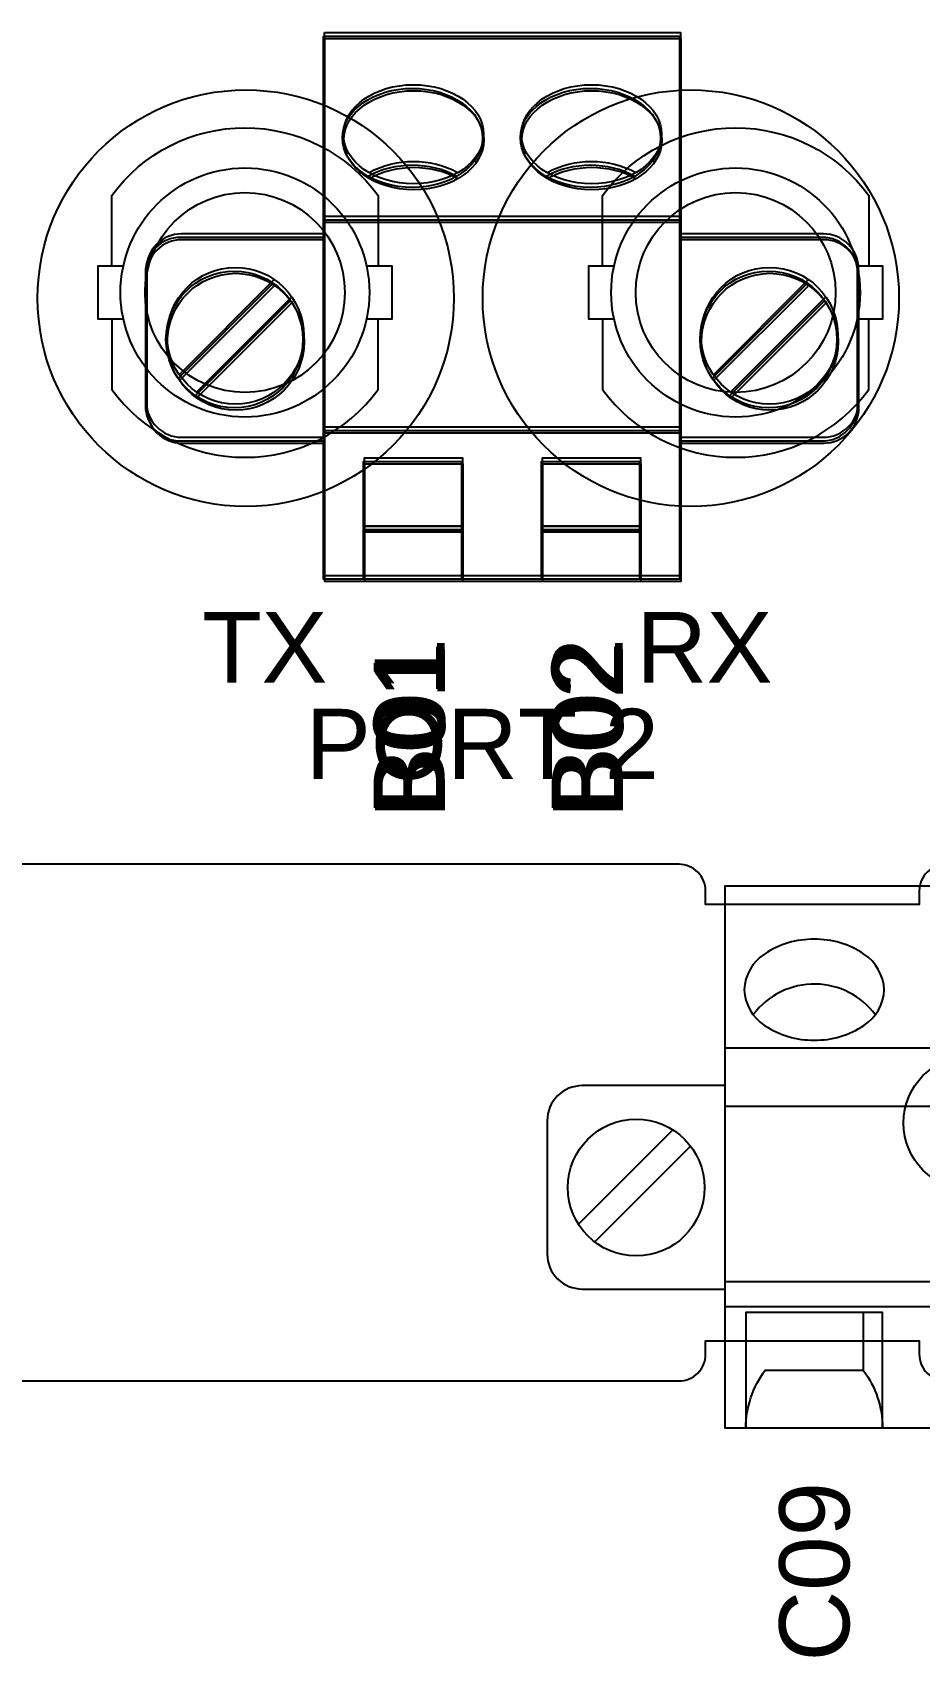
# Model space of a CAD drawing. Extents: x 1 to 47, y 1 to 35.
# Drawn here: x 41.806 to 42.803, y 13.306 to 15.129 of the extents above; entities that cross this region are included whole.
import ezdxf

# ---------------------------------------------------------------- set-up
doc = ezdxf.new("R2010")
doc.units = 0
doc.header["$MEASUREMENT"] = 0
for name, color, linetype in [('3_01__A-__NO_ETH__EIA-232_', 7, 'CONTINUOUS'), ('3_02__B-__NO_ETH__EIA-485_', 7, 'CONTINUOUS'), ('3_03__C-___1__10-100BASE-T', 7, 'CONTINUOUS'), ('3_04__D-___1__10-100BASE-T', 7, 'CONTINUOUS'), ('3_05__E-___1__100BASEFX_MM', 7, 'CONTINUOUS'), ('3_06__F-___2__10-100BASE-T', 7, 'CONTINUOUS'), ('3_07__G-___2__100BASE-FX_M', 7, 'CONTINUOUS'), ('3_08__0-__NO_ETH__EIA-232_', 7, 'CONTINUOUS'), ('3_09__1-__NO_ETH__EIA-485_', 7, 'CONTINUOUS'), ('3_10__2-___1__10-100BASE-T', 7, 'CONTINUOUS'), ('3_11__3-___1__10-100BASE-T', 7, 'CONTINUOUS'), ('3_12__4-___1__100BASEFX_MM', 7, 'CONTINUOUS'), ('3_13__6-___2__10-100BASE-T', 7, 'CONTINUOUS'), ('3_14__8-___2__100BASE-FX_M', 7, 'CONTINUOUS'), ('4_01__0-__EMPTY', 7, 'CONTINUOUS'), ('4_02__A0__SERIAL_COMMUNICA', 7, 'CONTINUOUS'), ('4_03__B-___3__DI___4__DO__', 7, 'CONTINUOUS'), ('4_04__1-___4__DI___4__DO__', 7, 'CONTINUOUS'), ('4_05__C-___4__DI___4__DO__', 7, 'CONTINUOUS'), ('4_06__D-___4__DI___3__DO__', 7, 'CONTINUOUS'), ('4_07__2A___8__FORM_A_DO', 7, 'CONTINUOUS'), ('4_08__2B___8__FORM_B_DO', 7, 'CONTINUOUS'), ('4_09__2C___8__DO__6__FORM_', 7, 'CONTINUOUS'), ('4_10__2D___8__DO__2__FORM_', 7, 'CONTINUOUS'), ('4_11__2G___8__DO__4__FORM_', 7, 'CONTINUOUS'), ('4_12__3-___8__DI', 7, 'CONTINUOUS'), ('4_13__4-___14__DI', 7, 'CONTINUOUS'), ('4_14__5-___8__AI', 7, 'CONTINUOUS'), ('4_15__6-___4__AI____4__AO', 7, 'CONTINUOUS')]:
    doc.layers.add(name, color=color, linetype=linetype)
doc.styles.add('ARIAL', font='arial.ttf')

msp = doc.modelspace()

# ---------------------------------------------------------------- linework, layer by layer
at = {"layer": '3_01__A-__NO_ETH__EIA-232_'}
msp.add_lwpolyline([(42.1344, 15.129), (42.5344, 15.129), (42.5344, 14.5191), (42.1344, 14.5191)], close=True, dxfattribs=at)
for points in [[(42.1344, 14.9228), (42.5344, 14.9228)], [(41.9713, 14.7448), (42.0781, 14.8516)], [(42.5713, 14.7448), (42.6781, 14.8516)], [(42.0976, 14.8321), (41.9907, 14.7253)], [(42.6976, 14.8321), (42.5907, 14.7253)], [(42.1344, 14.6862), (42.5344, 14.6862)], [(42.1793, 14.5191), (42.1793, 14.6515), (42.2895, 14.6515), (42.2895, 14.5191)], [(42.3793, 14.5191), (42.3793, 14.6515), (42.4895, 14.6515), (42.4895, 14.5191)], [(42.1793, 14.5748), (42.2895, 14.5748)], [(42.3793, 14.5748), (42.4895, 14.5748)]]:
    msp.add_lwpolyline(points, dxfattribs=at)
for points in [[(42.1344, 14.9029), (41.9738, 14.9029, 0.414214), (41.9344, 14.8636), (41.9344, 14.714, 0.414214), (41.9738, 14.6746), (42.1344, 14.6746)], [(42.5344, 14.6746), (42.695, 14.6746, 0.414214), (42.7344, 14.714), (42.7344, 14.8636, 0.414214), (42.695, 14.9029), (42.5344, 14.9029)]]:
    msp.add_lwpolyline(points, format="xyb", dxfattribs=at)
for centre in [(42.0344, 14.7885), (42.6344, 14.7885)]:
    msp.add_circle(centre, 0.0768, dxfattribs=at)
for centre in [(42.2344, 15.0147), (42.4344, 15.0147)]:
    msp.add_ellipse(centre, major_axis=(-0.0787, 0), ratio=0.707107, dxfattribs=at)
for centre, start_param, end_param in [((42.2344, 14.9282), 4.030399, 5.394379), ((42.4344, 14.9282), 10.313584, 11.677564)]:
    msp.add_ellipse(centre, major_axis=(-0.0787, 0), ratio=0.707107, start_param=start_param, end_param=end_param, dxfattribs=at)
at = {"layer": '3_02__B-__NO_ETH__EIA-485_'}
msp.add_lwpolyline([(42.1347, 15.1224), (42.5347, 15.1224), (42.5347, 14.5125), (42.1347, 14.5125)], close=True, dxfattribs=at)
for points in [[(42.1347, 14.9162), (42.5347, 14.9162)], [(41.9716, 14.7382), (42.0784, 14.845)], [(42.5716, 14.7382), (42.6784, 14.845)], [(42.0979, 14.8255), (41.9911, 14.7187)], [(42.6979, 14.8255), (42.5911, 14.7187)], [(42.1347, 14.6795), (42.5347, 14.6795)], [(42.1796, 14.5125), (42.1796, 14.6449), (42.2898, 14.6449), (42.2898, 14.5125)], [(42.3796, 14.5125), (42.3796, 14.6449), (42.4898, 14.6449), (42.4898, 14.5125)], [(42.2898, 14.5682), (42.1796, 14.5682)], [(42.1796, 14.5682), (42.2898, 14.5682)], [(42.4898, 14.5682), (42.3796, 14.5682)], [(42.3796, 14.5682), (42.4898, 14.5682)]]:
    msp.add_lwpolyline(points, dxfattribs=at)
for points in [[(42.1347, 14.8963), (41.9741, 14.8963, 0.414214), (41.9347, 14.8569), (41.9347, 14.7073, 0.414214), (41.9741, 14.668), (42.1347, 14.668)], [(42.5347, 14.668), (42.6954, 14.668, 0.414214), (42.7347, 14.7073), (42.7347, 14.8569, 0.414214), (42.6954, 14.8963), (42.5347, 14.8963)]]:
    msp.add_lwpolyline(points, format="xyb", dxfattribs=at)
for centre in [(42.0347, 14.7818), (42.6347, 14.7818)]:
    msp.add_circle(centre, 0.0768, dxfattribs=at)
for centre in [(42.2347, 15.008), (42.4347, 15.008)]:
    msp.add_ellipse(centre, major_axis=(-0.0787, 0), ratio=0.707107, dxfattribs=at)
for centre, start_param, end_param in [((42.2347, 14.9216), 4.030399, 5.394379), ((42.4347, 14.9216), 10.313584, 11.677564)]:
    msp.add_ellipse(centre, major_axis=(-0.0787, 0), ratio=0.707107, start_param=start_param, end_param=end_param, dxfattribs=at)
at = {"layer": '3_03__C-___1__10-100BASE-T'}
msp.add_lwpolyline([(42.1344, 15.129), (42.5344, 15.129), (42.5344, 14.5191), (42.1344, 14.5191)], close=True, dxfattribs=at)
for points in [[(42.1344, 14.9228), (42.5344, 14.9228)], [(41.9713, 14.7448), (42.0781, 14.8516)], [(42.5713, 14.7448), (42.6781, 14.8516)], [(42.0976, 14.8321), (41.9907, 14.7253)], [(42.6976, 14.8321), (42.5907, 14.7253)], [(42.1344, 14.6862), (42.5344, 14.6862)], [(42.1793, 14.5191), (42.1793, 14.6515), (42.2895, 14.6515), (42.2895, 14.5191)], [(42.3793, 14.5191), (42.3793, 14.6515), (42.4895, 14.6515), (42.4895, 14.5191)], [(42.2895, 14.5748), (42.1793, 14.5748)], [(42.1793, 14.5748), (42.2895, 14.5748)], [(42.4895, 14.5748), (42.3793, 14.5748)], [(42.3793, 14.5748), (42.4895, 14.5748)]]:
    msp.add_lwpolyline(points, dxfattribs=at)
for points in [[(42.1344, 14.9029), (41.9738, 14.9029, 0.414214), (41.9344, 14.8636), (41.9344, 14.714, 0.414214), (41.9738, 14.6746), (42.1344, 14.6746)], [(42.5344, 14.6746), (42.695, 14.6746, 0.414214), (42.7344, 14.714), (42.7344, 14.8636, 0.414214), (42.695, 14.9029), (42.5344, 14.9029)]]:
    msp.add_lwpolyline(points, format="xyb", dxfattribs=at)
for centre in [(42.0344, 14.7885), (42.6344, 14.7885)]:
    msp.add_circle(centre, 0.0768, dxfattribs=at)
for centre in [(42.2344, 15.0147), (42.4344, 15.0147)]:
    msp.add_ellipse(centre, major_axis=(-0.0787, 0), ratio=0.707107, dxfattribs=at)
for centre, start_param, end_param in [((42.2344, 14.9282), 4.030399, 5.394379), ((42.4344, 14.9282), 10.313584, 11.677564)]:
    msp.add_ellipse(centre, major_axis=(-0.0787, 0), ratio=0.707107, start_param=start_param, end_param=end_param, dxfattribs=at)
at = {"layer": '3_04__D-___1__10-100BASE-T'}
msp.add_lwpolyline([(42.1347, 15.1224), (42.5347, 15.1224), (42.5347, 14.5125), (42.1347, 14.5125)], close=True, dxfattribs=at)
for points in [[(42.1347, 14.9162), (42.5347, 14.9162)], [(41.9716, 14.7382), (42.0784, 14.845)], [(42.5716, 14.7382), (42.6784, 14.845)], [(42.0979, 14.8255), (41.9911, 14.7187)], [(42.6979, 14.8255), (42.5911, 14.7187)], [(42.1347, 14.6795), (42.5347, 14.6795)], [(42.1796, 14.5125), (42.1796, 14.6449), (42.2898, 14.6449), (42.2898, 14.5125)], [(42.3796, 14.5125), (42.3796, 14.6449), (42.4898, 14.6449), (42.4898, 14.5125)], [(42.2898, 14.5682), (42.1796, 14.5682)], [(42.1796, 14.5682), (42.2898, 14.5682)], [(42.4898, 14.5682), (42.3796, 14.5682)], [(42.3796, 14.5682), (42.4898, 14.5682)]]:
    msp.add_lwpolyline(points, dxfattribs=at)
for points in [[(42.1347, 14.8963), (41.9741, 14.8963, 0.414214), (41.9347, 14.8569), (41.9347, 14.7073, 0.414214), (41.9741, 14.668), (42.1347, 14.668)], [(42.5347, 14.668), (42.6954, 14.668, 0.414214), (42.7347, 14.7073), (42.7347, 14.8569, 0.414214), (42.6954, 14.8963), (42.5347, 14.8963)]]:
    msp.add_lwpolyline(points, format="xyb", dxfattribs=at)
for centre in [(42.0347, 14.7818), (42.6347, 14.7818)]:
    msp.add_circle(centre, 0.0768, dxfattribs=at)
for centre in [(42.2347, 15.008), (42.4347, 15.008)]:
    msp.add_ellipse(centre, major_axis=(-0.0787, 0), ratio=0.707107, dxfattribs=at)
for centre, start_param, end_param in [((42.2347, 14.9216), 4.030399, 5.394379), ((42.4347, 14.9216), 10.313584, 11.677564)]:
    msp.add_ellipse(centre, major_axis=(-0.0787, 0), ratio=0.707107, start_param=start_param, end_param=end_param, dxfattribs=at)
at = {"layer": '3_05__E-___1__100BASEFX_MM'}
for points in [[(41.8955, 14.8666), (41.8955, 14.9459, -0.508983), (42.1947, 14.9459), (42.1947, 14.8666)], [(42.4467, 14.8666), (42.4467, 14.9459, -0.508983), (42.7459, 14.9459), (42.7459, 14.8666)], [(41.8955, 14.8075), (41.8955, 14.7282, 0.508983), (42.1947, 14.7282), (42.1947, 14.8075)], [(42.4467, 14.8075), (42.4467, 14.7282, 0.508983), (42.7459, 14.7282), (42.7459, 14.8075)]]:
    msp.add_lwpolyline(points, format="xyb", dxfattribs=at)
for points in [[(41.9085, 14.8666), (41.8798, 14.8666), (41.8798, 14.8075), (41.9084, 14.8075)], [(42.1818, 14.8075), (42.2105, 14.8075), (42.2105, 14.8666), (42.1818, 14.8666)], [(42.4597, 14.8666), (42.4309, 14.8666), (42.4309, 14.8075), (42.4596, 14.8075)], [(42.733, 14.8075), (42.7617, 14.8075), (42.7617, 14.8666), (42.7329, 14.8666)]]:
    msp.add_lwpolyline(points, dxfattribs=at)
for centre, radius in [((42.0451, 14.8371), 0.1398), ((42.5963, 14.8371), 0.1398), ((42.0451, 14.8371), 0.1122), ((42.5963, 14.8371), 0.1122)]:
    msp.add_circle(centre, radius, dxfattribs=at)
at = {"layer": '3_06__F-___2__10-100BASE-T'}
for centre in [(42.046, 14.8307), (42.546, 14.8307)]:
    msp.add_circle(centre, 0.2338, dxfattribs=at)
at = {"layer": '3_07__G-___2__100BASE-FX_M'}
for centre in [(42.046, 14.8307), (42.546, 14.8307)]:
    msp.add_circle(centre, 0.2338, dxfattribs=at)
at = {"layer": '3_08__0-__NO_ETH__EIA-232_'}
msp.add_lwpolyline([(42.1344, 15.129), (42.5344, 15.129), (42.5344, 14.5191), (42.1344, 14.5191)], close=True, dxfattribs=at)
for points in [[(42.1344, 14.9228), (42.5344, 14.9228)], [(41.9713, 14.7448), (42.0781, 14.8516)], [(42.5713, 14.7448), (42.6781, 14.8516)], [(42.0976, 14.8321), (41.9907, 14.7253)], [(42.6976, 14.8321), (42.5907, 14.7253)], [(42.1344, 14.6862), (42.5344, 14.6862)], [(42.1793, 14.5191), (42.1793, 14.6515), (42.2895, 14.6515), (42.2895, 14.5191)], [(42.3793, 14.5191), (42.3793, 14.6515), (42.4895, 14.6515), (42.4895, 14.5191)], [(42.1793, 14.5748), (42.2895, 14.5748)], [(42.3793, 14.5748), (42.4895, 14.5748)]]:
    msp.add_lwpolyline(points, dxfattribs=at)
for points in [[(42.1344, 14.9029), (41.9738, 14.9029, 0.414214), (41.9344, 14.8636), (41.9344, 14.714, 0.414214), (41.9738, 14.6746), (42.1344, 14.6746)], [(42.5344, 14.6746), (42.695, 14.6746, 0.414214), (42.7344, 14.714), (42.7344, 14.8636, 0.414214), (42.695, 14.9029), (42.5344, 14.9029)]]:
    msp.add_lwpolyline(points, format="xyb", dxfattribs=at)
for centre in [(42.0344, 14.7885), (42.6344, 14.7885)]:
    msp.add_circle(centre, 0.0768, dxfattribs=at)
for centre in [(42.2344, 15.0147), (42.4344, 15.0147)]:
    msp.add_ellipse(centre, major_axis=(-0.0787, 0), ratio=0.707107, dxfattribs=at)
for centre, start_param, end_param in [((42.2344, 14.9282), 4.030399, 5.394379), ((42.4344, 14.9282), 10.313584, 11.677564)]:
    msp.add_ellipse(centre, major_axis=(-0.0787, 0), ratio=0.707107, start_param=start_param, end_param=end_param, dxfattribs=at)
at = {"layer": '3_09__1-__NO_ETH__EIA-485_'}
msp.add_lwpolyline([(42.1332, 15.1249), (42.5332, 15.1249), (42.5332, 14.5151), (42.1332, 14.5151)], close=True, dxfattribs=at)
for points in [[(42.1332, 14.9187), (42.5332, 14.9187)], [(41.9701, 14.7407), (42.0769, 14.8476)], [(42.5701, 14.7407), (42.6769, 14.8476)], [(42.0964, 14.8281), (41.9896, 14.7213)], [(42.6964, 14.8281), (42.5896, 14.7213)], [(42.1332, 14.6821), (42.5332, 14.6821)], [(42.1781, 14.5151), (42.1781, 14.6475), (42.2883, 14.6475), (42.2883, 14.5151)], [(42.3781, 14.5151), (42.3781, 14.6475), (42.4883, 14.6475), (42.4883, 14.5151)], [(42.2883, 14.5707), (42.1781, 14.5707)], [(42.1781, 14.5707), (42.2883, 14.5707)], [(42.4883, 14.5707), (42.3781, 14.5707)], [(42.3781, 14.5707), (42.4883, 14.5707)]]:
    msp.add_lwpolyline(points, dxfattribs=at)
for points in [[(42.1332, 14.8989), (41.9726, 14.8989, 0.414214), (41.9332, 14.8595), (41.9332, 14.7099, 0.414214), (41.9726, 14.6705), (42.1332, 14.6705)], [(42.5332, 14.6705), (42.6939, 14.6705, 0.414214), (42.7332, 14.7099), (42.7332, 14.8595, 0.414214), (42.6939, 14.8989), (42.5332, 14.8989)]]:
    msp.add_lwpolyline(points, format="xyb", dxfattribs=at)
for centre in [(42.0332, 14.7844), (42.6332, 14.7844)]:
    msp.add_circle(centre, 0.0768, dxfattribs=at)
for centre in [(42.2332, 15.0106), (42.4332, 15.0106)]:
    msp.add_ellipse(centre, major_axis=(-0.0787, 0), ratio=0.707107, dxfattribs=at)
for centre, start_param, end_param in [((42.2332, 14.9242), 4.030399, 5.394379), ((42.4332, 14.9242), 10.313584, 11.677564)]:
    msp.add_ellipse(centre, major_axis=(-0.0787, 0), ratio=0.707107, start_param=start_param, end_param=end_param, dxfattribs=at)
at = {"layer": '3_10__2-___1__10-100BASE-T'}
msp.add_lwpolyline([(42.1344, 15.129), (42.5344, 15.129), (42.5344, 14.5191), (42.1344, 14.5191)], close=True, dxfattribs=at)
for points in [[(42.1344, 14.9228), (42.5344, 14.9228)], [(41.9713, 14.7448), (42.0781, 14.8516)], [(42.5713, 14.7448), (42.6781, 14.8516)], [(42.0976, 14.8321), (41.9907, 14.7253)], [(42.6976, 14.8321), (42.5907, 14.7253)], [(42.1344, 14.6862), (42.5344, 14.6862)], [(42.1793, 14.5191), (42.1793, 14.6515), (42.2895, 14.6515), (42.2895, 14.5191)], [(42.3793, 14.5191), (42.3793, 14.6515), (42.4895, 14.6515), (42.4895, 14.5191)], [(42.2895, 14.5748), (42.1793, 14.5748)], [(42.1793, 14.5748), (42.2895, 14.5748)], [(42.4895, 14.5748), (42.3793, 14.5748)], [(42.3793, 14.5748), (42.4895, 14.5748)]]:
    msp.add_lwpolyline(points, dxfattribs=at)
for points in [[(42.1344, 14.9029), (41.9738, 14.9029, 0.414214), (41.9344, 14.8636), (41.9344, 14.714, 0.414214), (41.9738, 14.6746), (42.1344, 14.6746)], [(42.5344, 14.6746), (42.695, 14.6746, 0.414214), (42.7344, 14.714), (42.7344, 14.8636, 0.414214), (42.695, 14.9029), (42.5344, 14.9029)]]:
    msp.add_lwpolyline(points, format="xyb", dxfattribs=at)
for centre in [(42.0344, 14.7885), (42.6344, 14.7885)]:
    msp.add_circle(centre, 0.0768, dxfattribs=at)
for centre in [(42.2344, 15.0147), (42.4344, 15.0147)]:
    msp.add_ellipse(centre, major_axis=(-0.0787, 0), ratio=0.707107, dxfattribs=at)
for centre, start_param, end_param in [((42.2344, 14.9282), 4.030399, 5.394379), ((42.4344, 14.9282), 10.313584, 11.677564)]:
    msp.add_ellipse(centre, major_axis=(-0.0787, 0), ratio=0.707107, start_param=start_param, end_param=end_param, dxfattribs=at)
at = {"layer": '3_11__3-___1__10-100BASE-T'}
msp.add_lwpolyline([(42.1347, 15.1224), (42.5347, 15.1224), (42.5347, 14.5125), (42.1347, 14.5125)], close=True, dxfattribs=at)
for points in [[(42.1347, 14.9162), (42.5347, 14.9162)], [(41.9716, 14.7382), (42.0784, 14.845)], [(42.5716, 14.7382), (42.6784, 14.845)], [(42.0979, 14.8255), (41.9911, 14.7187)], [(42.6979, 14.8255), (42.5911, 14.7187)], [(42.1347, 14.6795), (42.5347, 14.6795)], [(42.1796, 14.5125), (42.1796, 14.6449), (42.2898, 14.6449), (42.2898, 14.5125)], [(42.3796, 14.5125), (42.3796, 14.6449), (42.4898, 14.6449), (42.4898, 14.5125)], [(42.2898, 14.5682), (42.1796, 14.5682)], [(42.1796, 14.5682), (42.2898, 14.5682)], [(42.4898, 14.5682), (42.3796, 14.5682)], [(42.3796, 14.5682), (42.4898, 14.5682)]]:
    msp.add_lwpolyline(points, dxfattribs=at)
for points in [[(42.1347, 14.8963), (41.9741, 14.8963, 0.414214), (41.9347, 14.8569), (41.9347, 14.7073, 0.414214), (41.9741, 14.668), (42.1347, 14.668)], [(42.5347, 14.668), (42.6954, 14.668, 0.414214), (42.7347, 14.7073), (42.7347, 14.8569, 0.414214), (42.6954, 14.8963), (42.5347, 14.8963)]]:
    msp.add_lwpolyline(points, format="xyb", dxfattribs=at)
for centre in [(42.0347, 14.7818), (42.6347, 14.7818)]:
    msp.add_circle(centre, 0.0768, dxfattribs=at)
for centre in [(42.2347, 15.008), (42.4347, 15.008)]:
    msp.add_ellipse(centre, major_axis=(-0.0787, 0), ratio=0.707107, dxfattribs=at)
for centre, start_param, end_param in [((42.2347, 14.9216), 4.030399, 5.394379), ((42.4347, 14.9216), 10.313584, 11.677564)]:
    msp.add_ellipse(centre, major_axis=(-0.0787, 0), ratio=0.707107, start_param=start_param, end_param=end_param, dxfattribs=at)
at = {"layer": '3_12__4-___1__100BASEFX_MM'}
for points in [[(41.8955, 14.8666), (41.8955, 14.9459, -0.508983), (42.1947, 14.9459), (42.1947, 14.8666)], [(42.4467, 14.8666), (42.4467, 14.9459, -0.508983), (42.7459, 14.9459), (42.7459, 14.8666)], [(41.8955, 14.8075), (41.8955, 14.7282, 0.508983), (42.1947, 14.7282), (42.1947, 14.8075)], [(42.4467, 14.8075), (42.4467, 14.7282, 0.508983), (42.7459, 14.7282), (42.7459, 14.8075)]]:
    msp.add_lwpolyline(points, format="xyb", dxfattribs=at)
for points in [[(41.9085, 14.8666), (41.8798, 14.8666), (41.8798, 14.8075), (41.9084, 14.8075)], [(42.1818, 14.8075), (42.2105, 14.8075), (42.2105, 14.8666), (42.1818, 14.8666)], [(42.4597, 14.8666), (42.4309, 14.8666), (42.4309, 14.8075), (42.4596, 14.8075)], [(42.733, 14.8075), (42.7617, 14.8075), (42.7617, 14.8666), (42.7329, 14.8666)]]:
    msp.add_lwpolyline(points, dxfattribs=at)
for centre, radius in [((42.0451, 14.8371), 0.1398), ((42.5963, 14.8371), 0.1398), ((42.0451, 14.8371), 0.1122), ((42.5963, 14.8371), 0.1122)]:
    msp.add_circle(centre, radius, dxfattribs=at)
at = {"layer": '3_13__6-___2__10-100BASE-T'}
for points in [[(41.8955, 14.8666), (41.8955, 14.9459, -0.508983), (42.1947, 14.9459), (42.1947, 14.8666)], [(42.4467, 14.8666), (42.4467, 14.9459, -0.508983), (42.7459, 14.9459), (42.7459, 14.8666)], [(41.8955, 14.8075), (41.8955, 14.7282, 0.508983), (42.1947, 14.7282), (42.1947, 14.8075)], [(42.4467, 14.8075), (42.4467, 14.7282, 0.508983), (42.7459, 14.7282), (42.7459, 14.8075)]]:
    msp.add_lwpolyline(points, format="xyb", dxfattribs=at)
for points in [[(41.9085, 14.8666), (41.8798, 14.8666), (41.8798, 14.8075), (41.9084, 14.8075)], [(42.1818, 14.8075), (42.2105, 14.8075), (42.2105, 14.8666), (42.1818, 14.8666)], [(42.4597, 14.8666), (42.4309, 14.8666), (42.4309, 14.8075), (42.4596, 14.8075)], [(42.733, 14.8075), (42.7617, 14.8075), (42.7617, 14.8666), (42.7329, 14.8666)]]:
    msp.add_lwpolyline(points, dxfattribs=at)
for centre, radius in [((42.0451, 14.8371), 0.1398), ((42.5963, 14.8371), 0.1398), ((42.0451, 14.8371), 0.1122), ((42.5963, 14.8371), 0.1122)]:
    msp.add_circle(centre, radius, dxfattribs=at)
at = {"layer": '3_14__8-___2__100BASE-FX_M'}
for points in [[(41.8955, 14.8666), (41.8955, 14.9459, -0.508983), (42.1947, 14.9459), (42.1947, 14.8666)], [(42.4467, 14.8666), (42.4467, 14.9459, -0.508983), (42.7459, 14.9459), (42.7459, 14.8666)], [(41.8955, 14.8075), (41.8955, 14.7282, 0.508983), (42.1947, 14.7282), (42.1947, 14.8075)], [(42.4467, 14.8075), (42.4467, 14.7282, 0.508983), (42.7459, 14.7282), (42.7459, 14.8075)]]:
    msp.add_lwpolyline(points, format="xyb", dxfattribs=at)
for points in [[(41.9085, 14.8666), (41.8798, 14.8666), (41.8798, 14.8075), (41.9084, 14.8075)], [(42.1818, 14.8075), (42.2105, 14.8075), (42.2105, 14.8666), (42.1818, 14.8666)], [(42.4597, 14.8666), (42.4309, 14.8666), (42.4309, 14.8075), (42.4596, 14.8075)], [(42.733, 14.8075), (42.7617, 14.8075), (42.7617, 14.8666), (42.7329, 14.8666)]]:
    msp.add_lwpolyline(points, dxfattribs=at)
for centre, radius in [((42.0451, 14.8371), 0.1398), ((42.5963, 14.8371), 0.1398), ((42.0451, 14.8371), 0.1122), ((42.5963, 14.8371), 0.1122)]:
    msp.add_circle(centre, radius, dxfattribs=at)
at = {"layer": '4_01__0-__EMPTY'}
for points in [[(42.8325, 14.1951, 0.414214), (42.8026, 14.1652), (42.8026, 14.1501), (42.5626, 14.1501), (42.5626, 14.1652, 0.414214), (42.5327, 14.1951), (41.6375, 14.1951, 0.414214)], [(41.6375, 13.6151), (42.5327, 13.6151, 0.414214), (42.5626, 13.645), (42.5626, 13.6601), (42.8026, 13.6601), (42.8026, 13.645, 0.414214), (42.8325, 13.6151)]]:
    msp.add_lwpolyline(points, format="xyb", dxfattribs=at)
at = {"layer": '4_02__A0__SERIAL_COMMUNICA'}
msp.add_circle((42.8598, 13.9048), 0.075, dxfattribs=at)
at = {"layer": '4_03__B-___3__DI___4__DO__'}
msp.add_lwpolyline([(44.1846, 14.1708), (44.1846, 13.5621), (42.5846, 13.5621), (42.5846, 14.1708)], close=True, dxfattribs=at)
msp.add_lwpolyline([(42.7403, 14.0944, 0.154167), (42.6846, 14.1109, 0.154167), (42.6289, 14.0944, 0.244062), (42.6059, 14.0543, 0.244061), (42.6289, 14.0143, 0.154167), (42.6846, 13.9977, 0.154167), (42.7403, 14.0143, 0.24406), (42.7633, 14.0543, 0.236767)], format="xyb", close=True, dxfattribs=at)
for points in [[(42.7534, 14.0265, 0.005828), (42.7531, 14.0264, 0.231198), (42.6862, 14.0606, 0.240907), (42.6161, 14.0264, 0.001746), (42.6159, 14.0263)], [(42.5846, 13.9466), (42.424, 13.9466, 0.414214), (42.3846, 13.9072), (42.3846, 13.7577, 0.414214), (42.424, 13.7183), (42.5846, 13.7183)], [(42.7397, 13.6921), (42.7397, 13.627, -0.162987), (42.7614, 13.562), (42.7614, 13.6921), (42.6078, 13.6921), (42.6078, 13.5621, -0.162853), (42.6295, 13.627), (42.7397, 13.627)]]:
    msp.add_lwpolyline(points, format="xyb", dxfattribs=at)
for points in [[(42.5846, 13.9892), (44.1846, 13.9892)], [(42.5846, 13.9237), (44.1846, 13.9237)], [(42.4197, 13.7911), (42.5256, 13.897)], [(42.4381, 13.7711), (42.5457, 13.8786)], [(42.5846, 13.7266), (44.1846, 13.7266)], [(42.5846, 13.6988), (44.1846, 13.6988)]]:
    msp.add_lwpolyline(points, dxfattribs=at)
msp.add_circle((42.4846, 13.8322), 0.0768, dxfattribs=at)
at = {"layer": '4_04__1-___4__DI___4__DO__'}
msp.add_lwpolyline([(44.1846, 14.1708), (44.1846, 13.5621), (42.5846, 13.5621), (42.5846, 14.1708)], close=True, dxfattribs=at)
msp.add_lwpolyline([(42.7403, 14.0944, 0.154167), (42.6846, 14.1109, 0.154167), (42.6289, 14.0944, 0.244062), (42.6059, 14.0543, 0.244061), (42.6289, 14.0143, 0.154167), (42.6846, 13.9977, 0.154167), (42.7403, 14.0143, 0.24406), (42.7633, 14.0543, 0.236767)], format="xyb", close=True, dxfattribs=at)
for points in [[(42.7534, 14.0265, 0.005828), (42.7531, 14.0264, 0.231198), (42.6862, 14.0606, 0.240907), (42.6161, 14.0264, 0.001746), (42.6159, 14.0263)], [(42.5846, 13.9466), (42.424, 13.9466, 0.414214), (42.3846, 13.9072), (42.3846, 13.7577, 0.414214), (42.424, 13.7183), (42.5846, 13.7183)], [(42.7397, 13.6921), (42.7397, 13.627, -0.162987), (42.7614, 13.562), (42.7614, 13.6921), (42.6078, 13.6921), (42.6078, 13.5621, -0.162853), (42.6295, 13.627), (42.7397, 13.627)]]:
    msp.add_lwpolyline(points, format="xyb", dxfattribs=at)
for points in [[(42.5846, 13.9892), (44.1846, 13.9892)], [(42.5846, 13.9237), (44.1846, 13.9237)], [(42.4197, 13.7911), (42.5256, 13.897)], [(42.4381, 13.7711), (42.5457, 13.8786)], [(42.5846, 13.7266), (44.1846, 13.7266)], [(42.5846, 13.6988), (44.1846, 13.6988)]]:
    msp.add_lwpolyline(points, dxfattribs=at)
msp.add_circle((42.4846, 13.8322), 0.0768, dxfattribs=at)
at = {"layer": '4_05__C-___4__DI___4__DO__'}
msp.add_lwpolyline([(44.1846, 14.1708), (44.1846, 13.5621), (42.5846, 13.5621), (42.5846, 14.1708)], close=True, dxfattribs=at)
msp.add_lwpolyline([(42.7403, 14.0944, 0.154167), (42.6846, 14.1109, 0.154167), (42.6289, 14.0944, 0.244062), (42.6059, 14.0543, 0.244061), (42.6289, 14.0143, 0.154167), (42.6846, 13.9977, 0.154167), (42.7403, 14.0143, 0.24406), (42.7633, 14.0543, 0.236767)], format="xyb", close=True, dxfattribs=at)
for points in [[(42.7534, 14.0265, 0.005828), (42.7531, 14.0264, 0.231198), (42.6862, 14.0606, 0.240907), (42.6161, 14.0264, 0.001746), (42.6159, 14.0263)], [(42.5846, 13.9466), (42.424, 13.9466, 0.414214), (42.3846, 13.9072), (42.3846, 13.7577, 0.414214), (42.424, 13.7183), (42.5846, 13.7183)], [(42.7397, 13.6921), (42.7397, 13.627, -0.162987), (42.7614, 13.562), (42.7614, 13.6921), (42.6078, 13.6921), (42.6078, 13.5621, -0.162853), (42.6295, 13.627), (42.7397, 13.627)]]:
    msp.add_lwpolyline(points, format="xyb", dxfattribs=at)
for points in [[(42.5846, 13.9892), (44.1846, 13.9892)], [(42.5846, 13.9237), (44.1846, 13.9237)], [(42.4197, 13.7911), (42.5256, 13.897)], [(42.4381, 13.7711), (42.5457, 13.8786)], [(42.5846, 13.7266), (44.1846, 13.7266)], [(42.5846, 13.6988), (44.1846, 13.6988)]]:
    msp.add_lwpolyline(points, dxfattribs=at)
msp.add_circle((42.4846, 13.8322), 0.0768, dxfattribs=at)
at = {"layer": '4_06__D-___4__DI___3__DO__'}
msp.add_lwpolyline([(44.1846, 14.1708), (44.1846, 13.5621), (42.5846, 13.5621), (42.5846, 14.1708)], close=True, dxfattribs=at)
msp.add_lwpolyline([(42.7403, 14.0944, 0.154167), (42.6846, 14.1109, 0.154167), (42.6289, 14.0944, 0.244062), (42.6059, 14.0543, 0.244061), (42.6289, 14.0143, 0.154167), (42.6846, 13.9977, 0.154167), (42.7403, 14.0143, 0.24406), (42.7633, 14.0543, 0.236767)], format="xyb", close=True, dxfattribs=at)
for points in [[(42.7534, 14.0265, 0.005828), (42.7531, 14.0264, 0.231198), (42.6862, 14.0606, 0.240907), (42.6161, 14.0264, 0.001746), (42.6159, 14.0263)], [(42.5846, 13.9466), (42.424, 13.9466, 0.414214), (42.3846, 13.9072), (42.3846, 13.7577, 0.414214), (42.424, 13.7183), (42.5846, 13.7183)], [(42.7397, 13.6921), (42.7397, 13.627, -0.162987), (42.7614, 13.562), (42.7614, 13.6921), (42.6078, 13.6921), (42.6078, 13.5621, -0.162853), (42.6295, 13.627), (42.7397, 13.627)]]:
    msp.add_lwpolyline(points, format="xyb", dxfattribs=at)
for points in [[(42.5846, 13.9892), (44.1846, 13.9892)], [(42.5846, 13.9237), (44.1846, 13.9237)], [(42.4197, 13.7911), (42.5256, 13.897)], [(42.4381, 13.7711), (42.5457, 13.8786)], [(42.5846, 13.7266), (44.1846, 13.7266)], [(42.5846, 13.6988), (44.1846, 13.6988)]]:
    msp.add_lwpolyline(points, dxfattribs=at)
msp.add_circle((42.4846, 13.8322), 0.0768, dxfattribs=at)
at = {"layer": '4_07__2A___8__FORM_A_DO'}
msp.add_lwpolyline([(44.1846, 14.1708), (44.1846, 13.5621), (42.5846, 13.5621), (42.5846, 14.1708)], close=True, dxfattribs=at)
msp.add_lwpolyline([(42.7403, 14.0944, 0.154167), (42.6846, 14.1109, 0.154167), (42.6289, 14.0944, 0.244062), (42.6059, 14.0543, 0.244061), (42.6289, 14.0143, 0.154167), (42.6846, 13.9977, 0.154167), (42.7403, 14.0143, 0.24406), (42.7633, 14.0543, 0.236767)], format="xyb", close=True, dxfattribs=at)
for points in [[(42.7534, 14.0265, 0.005828), (42.7531, 14.0264, 0.231198), (42.6862, 14.0606, 0.240907), (42.6161, 14.0264, 0.001746), (42.6159, 14.0263)], [(42.5846, 13.9466), (42.424, 13.9466, 0.414214), (42.3846, 13.9072), (42.3846, 13.7577, 0.414214), (42.424, 13.7183), (42.5846, 13.7183)], [(42.7397, 13.6921), (42.7397, 13.627, -0.162987), (42.7614, 13.562), (42.7614, 13.6921), (42.6078, 13.6921), (42.6078, 13.5621, -0.162853), (42.6295, 13.627), (42.7397, 13.627)]]:
    msp.add_lwpolyline(points, format="xyb", dxfattribs=at)
for points in [[(42.5846, 13.9892), (44.1846, 13.9892)], [(42.5846, 13.9237), (44.1846, 13.9237)], [(42.4197, 13.7911), (42.5256, 13.897)], [(42.4381, 13.7711), (42.5457, 13.8786)], [(42.5846, 13.7266), (44.1846, 13.7266)], [(42.5846, 13.6988), (44.1846, 13.6988)]]:
    msp.add_lwpolyline(points, dxfattribs=at)
msp.add_circle((42.4846, 13.8322), 0.0768, dxfattribs=at)
at = {"layer": '4_08__2B___8__FORM_B_DO'}
msp.add_lwpolyline([(44.1846, 14.1708), (44.1846, 13.5621), (42.5846, 13.5621), (42.5846, 14.1708)], close=True, dxfattribs=at)
msp.add_lwpolyline([(42.7403, 14.0944, 0.154167), (42.6846, 14.1109, 0.154167), (42.6289, 14.0944, 0.244062), (42.6059, 14.0543, 0.244061), (42.6289, 14.0143, 0.154167), (42.6846, 13.9977, 0.154167), (42.7403, 14.0143, 0.24406), (42.7633, 14.0543, 0.236767)], format="xyb", close=True, dxfattribs=at)
for points in [[(42.7534, 14.0265, 0.005828), (42.7531, 14.0264, 0.231198), (42.6862, 14.0606, 0.240907), (42.6161, 14.0264, 0.001746), (42.6159, 14.0263)], [(42.5846, 13.9466), (42.424, 13.9466, 0.414214), (42.3846, 13.9072), (42.3846, 13.7577, 0.414214), (42.424, 13.7183), (42.5846, 13.7183)], [(42.7397, 13.6921), (42.7397, 13.627, -0.162987), (42.7614, 13.562), (42.7614, 13.6921), (42.6078, 13.6921), (42.6078, 13.5621, -0.162853), (42.6295, 13.627), (42.7397, 13.627)]]:
    msp.add_lwpolyline(points, format="xyb", dxfattribs=at)
for points in [[(42.5846, 13.9892), (44.1846, 13.9892)], [(42.5846, 13.9237), (44.1846, 13.9237)], [(42.4197, 13.7911), (42.5256, 13.897)], [(42.4381, 13.7711), (42.5457, 13.8786)], [(42.5846, 13.7266), (44.1846, 13.7266)], [(42.5846, 13.6988), (44.1846, 13.6988)]]:
    msp.add_lwpolyline(points, dxfattribs=at)
msp.add_circle((42.4846, 13.8322), 0.0768, dxfattribs=at)
at = {"layer": '4_09__2C___8__DO__6__FORM_'}
msp.add_lwpolyline([(44.1846, 14.1708), (44.1846, 13.5621), (42.5846, 13.5621), (42.5846, 14.1708)], close=True, dxfattribs=at)
msp.add_lwpolyline([(42.7403, 14.0944, 0.154167), (42.6846, 14.1109, 0.154167), (42.6289, 14.0944, 0.244062), (42.6059, 14.0543, 0.244061), (42.6289, 14.0143, 0.154167), (42.6846, 13.9977, 0.154167), (42.7403, 14.0143, 0.24406), (42.7633, 14.0543, 0.236767)], format="xyb", close=True, dxfattribs=at)
for points in [[(42.7534, 14.0265, 0.005828), (42.7531, 14.0264, 0.231198), (42.6862, 14.0606, 0.240907), (42.6161, 14.0264, 0.001746), (42.6159, 14.0263)], [(42.5846, 13.9466), (42.424, 13.9466, 0.414214), (42.3846, 13.9072), (42.3846, 13.7577, 0.414214), (42.424, 13.7183), (42.5846, 13.7183)], [(42.7397, 13.6921), (42.7397, 13.627, -0.162987), (42.7614, 13.562), (42.7614, 13.6921), (42.6078, 13.6921), (42.6078, 13.5621, -0.162853), (42.6295, 13.627), (42.7397, 13.627)]]:
    msp.add_lwpolyline(points, format="xyb", dxfattribs=at)
for points in [[(42.5846, 13.9892), (44.1846, 13.9892)], [(42.5846, 13.9237), (44.1846, 13.9237)], [(42.4197, 13.7911), (42.5256, 13.897)], [(42.4381, 13.7711), (42.5457, 13.8786)], [(42.5846, 13.7266), (44.1846, 13.7266)], [(42.5846, 13.6988), (44.1846, 13.6988)]]:
    msp.add_lwpolyline(points, dxfattribs=at)
msp.add_circle((42.4846, 13.8322), 0.0768, dxfattribs=at)
at = {"layer": '4_10__2D___8__DO__2__FORM_'}
msp.add_lwpolyline([(44.1846, 14.1708), (44.1846, 13.5621), (42.5846, 13.5621), (42.5846, 14.1708)], close=True, dxfattribs=at)
msp.add_lwpolyline([(42.7403, 14.0944, 0.154167), (42.6846, 14.1109, 0.154167), (42.6289, 14.0944, 0.244062), (42.6059, 14.0543, 0.244061), (42.6289, 14.0143, 0.154167), (42.6846, 13.9977, 0.154167), (42.7403, 14.0143, 0.24406), (42.7633, 14.0543, 0.236767)], format="xyb", close=True, dxfattribs=at)
for points in [[(42.7534, 14.0265, 0.005828), (42.7531, 14.0264, 0.231198), (42.6862, 14.0606, 0.240907), (42.6161, 14.0264, 0.001746), (42.6159, 14.0263)], [(42.5846, 13.9466), (42.424, 13.9466, 0.414214), (42.3846, 13.9072), (42.3846, 13.7577, 0.414214), (42.424, 13.7183), (42.5846, 13.7183)], [(42.7397, 13.6921), (42.7397, 13.627, -0.162987), (42.7614, 13.562), (42.7614, 13.6921), (42.6078, 13.6921), (42.6078, 13.5621, -0.162853), (42.6295, 13.627), (42.7397, 13.627)]]:
    msp.add_lwpolyline(points, format="xyb", dxfattribs=at)
for points in [[(42.5846, 13.9892), (44.1846, 13.9892)], [(42.5846, 13.9237), (44.1846, 13.9237)], [(42.4197, 13.7911), (42.5256, 13.897)], [(42.4381, 13.7711), (42.5457, 13.8786)], [(42.5846, 13.7266), (44.1846, 13.7266)], [(42.5846, 13.6988), (44.1846, 13.6988)]]:
    msp.add_lwpolyline(points, dxfattribs=at)
msp.add_circle((42.4846, 13.8322), 0.0768, dxfattribs=at)
at = {"layer": '4_11__2G___8__DO__4__FORM_'}
msp.add_lwpolyline([(44.1846, 14.1708), (44.1846, 13.5621), (42.5846, 13.5621), (42.5846, 14.1708)], close=True, dxfattribs=at)
msp.add_lwpolyline([(42.7403, 14.0944, 0.154167), (42.6846, 14.1109, 0.154167), (42.6289, 14.0944, 0.244062), (42.6059, 14.0543, 0.244061), (42.6289, 14.0143, 0.154167), (42.6846, 13.9977, 0.154167), (42.7403, 14.0143, 0.24406), (42.7633, 14.0543, 0.236767)], format="xyb", close=True, dxfattribs=at)
for points in [[(42.7534, 14.0265, 0.005828), (42.7531, 14.0264, 0.231198), (42.6862, 14.0606, 0.240907), (42.6161, 14.0264, 0.001746), (42.6159, 14.0263)], [(42.5846, 13.9466), (42.424, 13.9466, 0.414214), (42.3846, 13.9072), (42.3846, 13.7577, 0.414214), (42.424, 13.7183), (42.5846, 13.7183)], [(42.7397, 13.6921), (42.7397, 13.627, -0.162987), (42.7614, 13.562), (42.7614, 13.6921), (42.6078, 13.6921), (42.6078, 13.5621, -0.162853), (42.6295, 13.627), (42.7397, 13.627)]]:
    msp.add_lwpolyline(points, format="xyb", dxfattribs=at)
for points in [[(42.5846, 13.9892), (44.1846, 13.9892)], [(42.5846, 13.9237), (44.1846, 13.9237)], [(42.4197, 13.7911), (42.5256, 13.897)], [(42.4381, 13.7711), (42.5457, 13.8786)], [(42.5846, 13.7266), (44.1846, 13.7266)], [(42.5846, 13.6988), (44.1846, 13.6988)]]:
    msp.add_lwpolyline(points, dxfattribs=at)
msp.add_circle((42.4846, 13.8322), 0.0768, dxfattribs=at)
at = {"layer": '4_12__3-___8__DI'}
msp.add_lwpolyline([(44.1846, 14.1708), (44.1846, 13.5621), (42.5846, 13.5621), (42.5846, 14.1708)], close=True, dxfattribs=at)
msp.add_lwpolyline([(42.7403, 14.0944, 0.154167), (42.6846, 14.1109, 0.154167), (42.6289, 14.0944, 0.244062), (42.6059, 14.0543, 0.244061), (42.6289, 14.0143, 0.154167), (42.6846, 13.9977, 0.154167), (42.7403, 14.0143, 0.24406), (42.7633, 14.0543, 0.236767)], format="xyb", close=True, dxfattribs=at)
for points in [[(42.7534, 14.0265, 0.005828), (42.7531, 14.0264, 0.231198), (42.6862, 14.0606, 0.240907), (42.6161, 14.0264, 0.001746), (42.6159, 14.0263)], [(42.5846, 13.9466), (42.424, 13.9466, 0.414214), (42.3846, 13.9072), (42.3846, 13.7577, 0.414214), (42.424, 13.7183), (42.5846, 13.7183)], [(42.7397, 13.6921), (42.7397, 13.627, -0.162987), (42.7614, 13.562), (42.7614, 13.6921), (42.6078, 13.6921), (42.6078, 13.5621, -0.162853), (42.6295, 13.627), (42.7397, 13.627)]]:
    msp.add_lwpolyline(points, format="xyb", dxfattribs=at)
for points in [[(42.5846, 13.9892), (44.1846, 13.9892)], [(42.5846, 13.9237), (44.1846, 13.9237)], [(42.4197, 13.7911), (42.5256, 13.897)], [(42.4381, 13.7711), (42.5457, 13.8786)], [(42.5846, 13.7266), (44.1846, 13.7266)], [(42.5846, 13.6988), (44.1846, 13.6988)]]:
    msp.add_lwpolyline(points, dxfattribs=at)
msp.add_circle((42.4846, 13.8322), 0.0768, dxfattribs=at)
at = {"layer": '4_13__4-___14__DI'}
msp.add_lwpolyline([(44.1846, 14.1708), (44.1846, 13.5621), (42.5846, 13.5621), (42.5846, 14.1708)], close=True, dxfattribs=at)
msp.add_lwpolyline([(42.7403, 14.0944, 0.154167), (42.6846, 14.1109, 0.154167), (42.6289, 14.0944, 0.244062), (42.6059, 14.0543, 0.244061), (42.6289, 14.0143, 0.154167), (42.6846, 13.9977, 0.154167), (42.7403, 14.0143, 0.24406), (42.7633, 14.0543, 0.236767)], format="xyb", close=True, dxfattribs=at)
for points in [[(42.7534, 14.0265, 0.005828), (42.7531, 14.0264, 0.231198), (42.6862, 14.0606, 0.240907), (42.6161, 14.0264, 0.001746), (42.6159, 14.0263)], [(42.5846, 13.9466), (42.424, 13.9466, 0.414214), (42.3846, 13.9072), (42.3846, 13.7577, 0.414214), (42.424, 13.7183), (42.5846, 13.7183)], [(42.7397, 13.6921), (42.7397, 13.627, -0.162987), (42.7614, 13.562), (42.7614, 13.6921), (42.6078, 13.6921), (42.6078, 13.5621, -0.162853), (42.6295, 13.627), (42.7397, 13.627)]]:
    msp.add_lwpolyline(points, format="xyb", dxfattribs=at)
for points in [[(42.5846, 13.9892), (44.1846, 13.9892)], [(42.5846, 13.9237), (44.1846, 13.9237)], [(42.4197, 13.7911), (42.5256, 13.897)], [(42.4381, 13.7711), (42.5457, 13.8786)], [(42.5846, 13.7266), (44.1846, 13.7266)], [(42.5846, 13.6988), (44.1846, 13.6988)]]:
    msp.add_lwpolyline(points, dxfattribs=at)
msp.add_circle((42.4846, 13.8322), 0.0768, dxfattribs=at)
at = {"layer": '4_14__5-___8__AI'}
msp.add_lwpolyline([(44.1846, 14.1708), (44.1846, 13.5621), (42.5846, 13.5621), (42.5846, 14.1708)], close=True, dxfattribs=at)
msp.add_lwpolyline([(42.7403, 14.0944, 0.154167), (42.6846, 14.1109, 0.154167), (42.6289, 14.0944, 0.244062), (42.6059, 14.0543, 0.244061), (42.6289, 14.0143, 0.154167), (42.6846, 13.9977, 0.154167), (42.7403, 14.0143, 0.24406), (42.7633, 14.0543, 0.236767)], format="xyb", close=True, dxfattribs=at)
for points in [[(42.7534, 14.0265, 0.005828), (42.7531, 14.0264, 0.231198), (42.6862, 14.0606, 0.240907), (42.6161, 14.0264, 0.001746), (42.6159, 14.0263)], [(42.5846, 13.9466), (42.424, 13.9466, 0.414214), (42.3846, 13.9072), (42.3846, 13.7577, 0.414214), (42.424, 13.7183), (42.5846, 13.7183)], [(42.7397, 13.6921), (42.7397, 13.627, -0.162987), (42.7614, 13.562), (42.7614, 13.6921), (42.6078, 13.6921), (42.6078, 13.5621, -0.162853), (42.6295, 13.627), (42.7397, 13.627)]]:
    msp.add_lwpolyline(points, format="xyb", dxfattribs=at)
for points in [[(42.5846, 13.9892), (44.1846, 13.9892)], [(42.5846, 13.9237), (44.1846, 13.9237)], [(42.4197, 13.7911), (42.5256, 13.897)], [(42.4381, 13.7711), (42.5457, 13.8786)], [(42.5846, 13.7266), (44.1846, 13.7266)], [(42.5846, 13.6988), (44.1846, 13.6988)]]:
    msp.add_lwpolyline(points, dxfattribs=at)
msp.add_circle((42.4846, 13.8322), 0.0768, dxfattribs=at)
at = {"layer": '4_15__6-___4__AI____4__AO'}
msp.add_lwpolyline([(44.1846, 14.1708), (44.1846, 13.5621), (42.5846, 13.5621), (42.5846, 14.1708)], close=True, dxfattribs=at)
msp.add_lwpolyline([(42.7403, 14.0944, 0.154167), (42.6846, 14.1109, 0.154167), (42.6289, 14.0944, 0.244062), (42.6059, 14.0543, 0.244061), (42.6289, 14.0143, 0.154167), (42.6846, 13.9977, 0.154167), (42.7403, 14.0143, 0.24406), (42.7633, 14.0543, 0.236767)], format="xyb", close=True, dxfattribs=at)
for points in [[(42.7534, 14.0265, 0.005828), (42.7531, 14.0264, 0.231198), (42.6862, 14.0606, 0.240907), (42.6161, 14.0264, 0.001746), (42.6159, 14.0263)], [(42.5846, 13.9466), (42.424, 13.9466, 0.414214), (42.3846, 13.9072), (42.3846, 13.7577, 0.414214), (42.424, 13.7183), (42.5846, 13.7183)], [(42.7397, 13.6921), (42.7397, 13.627, -0.162987), (42.7614, 13.562), (42.7614, 13.6921), (42.6078, 13.6921), (42.6078, 13.5621, -0.162853), (42.6295, 13.627), (42.7397, 13.627)]]:
    msp.add_lwpolyline(points, format="xyb", dxfattribs=at)
for points in [[(42.5846, 13.9892), (44.1846, 13.9892)], [(42.5846, 13.9237), (44.1846, 13.9237)], [(42.4197, 13.7911), (42.5256, 13.897)], [(42.4381, 13.7711), (42.5457, 13.8786)], [(42.5846, 13.7266), (44.1846, 13.7266)], [(42.5846, 13.6988), (44.1846, 13.6988)]]:
    msp.add_lwpolyline(points, dxfattribs=at)
msp.add_circle((42.4846, 13.8322), 0.0768, dxfattribs=at)

# ---------------------------------------------------------------- texts
at = {"layer": '3_01__A-__NO_ETH__EIA-232_', "style": 'ARIAL'}
for s, p in [('B01', (42.2695, 14.2534)), ('B02', (42.4695, 14.2534))]:
    msp.add_text(s, height=0.07867, rotation=90, dxfattribs=at).set_placement(p)
at = {"layer": '3_02__B-__NO_ETH__EIA-485_', "style": 'ARIAL'}
for s, p in [('B01', (42.2698, 14.2467)), ('B02', (42.4698, 14.2467))]:
    msp.add_text(s, height=0.07867, rotation=90, dxfattribs=at).set_placement(p)
at = {"layer": '3_03__C-___1__10-100BASE-T', "style": 'ARIAL'}
for s, p in [('B01', (42.2695, 14.2534)), ('B02', (42.4695, 14.2534))]:
    msp.add_text(s, height=0.07867, rotation=90, dxfattribs=at).set_placement(p)
at = {"layer": '3_04__D-___1__10-100BASE-T', "style": 'ARIAL'}
for s, p in [('B01', (42.2698, 14.2467)), ('B02', (42.4698, 14.2467))]:
    msp.add_text(s, height=0.07867, rotation=90, dxfattribs=at).set_placement(p)
at = {"layer": '3_05__E-___1__100BASEFX_MM', "style": 'ARIAL'}
for s, p in [('TX', (41.9969, 14.3992)), ('RX', (42.4847, 14.3992)), ('PORT 2', (42.1133, 14.291))]:
    msp.add_text(s, height=0.07867, dxfattribs=at).set_placement(p)
at = {"layer": '3_06__F-___2__10-100BASE-T', "style": 'ARIAL'}
for s, p in [('TX', (41.9969, 14.3997)), ('RX', (42.4847, 14.3997)), ('PORT 2', (42.1133, 14.291))]:
    msp.add_text(s, height=0.07867, dxfattribs=at).set_placement(p)
at = {"layer": '3_07__G-___2__100BASE-FX_M', "style": 'ARIAL'}
for s, p in [('TX', (41.9969, 14.3996)), ('RX', (42.4847, 14.3996)), ('PORT 2', (42.1133, 14.291))]:
    msp.add_text(s, height=0.07867, dxfattribs=at).set_placement(p)
at = {"layer": '3_08__0-__NO_ETH__EIA-232_', "style": 'ARIAL'}
for s, p in [('B01', (42.2695, 14.2534)), ('B02', (42.4695, 14.2534))]:
    msp.add_text(s, height=0.07867, rotation=90, dxfattribs=at).set_placement(p)
at = {"layer": '3_09__1-__NO_ETH__EIA-485_', "style": 'ARIAL'}
for s, p in [('B01', (42.2683, 14.2493)), ('B02', (42.4683, 14.2493))]:
    msp.add_text(s, height=0.07867, rotation=90, dxfattribs=at).set_placement(p)
at = {"layer": '3_10__2-___1__10-100BASE-T', "style": 'ARIAL'}
for s, p in [('B01', (42.2695, 14.2534)), ('B02', (42.4695, 14.2534))]:
    msp.add_text(s, height=0.07867, rotation=90, dxfattribs=at).set_placement(p)
at = {"layer": '3_11__3-___1__10-100BASE-T', "style": 'ARIAL'}
for s, p in [('B01', (42.2698, 14.2467)), ('B02', (42.4698, 14.2467))]:
    msp.add_text(s, height=0.07867, rotation=90, dxfattribs=at).set_placement(p)
at = {"layer": '3_12__4-___1__100BASEFX_MM', "style": 'ARIAL'}
for s, p in [('TX', (41.9969, 14.3992)), ('RX', (42.4847, 14.3992)), ('PORT 2', (42.1133, 14.291))]:
    msp.add_text(s, height=0.07867, dxfattribs=at).set_placement(p)
at = {"layer": '3_13__6-___2__10-100BASE-T', "style": 'ARIAL'}
for s, p in [('TX', (41.9969, 14.3997)), ('RX', (42.4847, 14.3997)), ('PORT 2', (42.1133, 14.291))]:
    msp.add_text(s, height=0.07867, dxfattribs=at).set_placement(p)
at = {"layer": '3_14__8-___2__100BASE-FX_M', "style": 'ARIAL'}
for s, p in [('TX', (41.9969, 14.3996)), ('RX', (42.4847, 14.3996)), ('PORT 2', (42.1133, 14.291))]:
    msp.add_text(s, height=0.07867, dxfattribs=at).set_placement(p)
at = {"layer": '4_01__0-__EMPTY', "style": 'ARIAL'}
msp.add_text('C09', height=0.07867, rotation=90, dxfattribs=at).set_placement((42.724, 13.3001))
at = {"layer": '4_03__B-___3__DI___4__DO__', "style": 'ARIAL'}
msp.add_text('C09', height=0.07867, rotation=90, dxfattribs=at).set_placement((42.724, 13.3001))
at = {"layer": '4_04__1-___4__DI___4__DO__', "style": 'ARIAL'}
msp.add_text('C09', height=0.07867, rotation=90, dxfattribs=at).set_placement((42.724, 13.3001))
at = {"layer": '4_05__C-___4__DI___4__DO__', "style": 'ARIAL'}
msp.add_text('C09', height=0.07867, rotation=90, dxfattribs=at).set_placement((42.724, 13.3001))
at = {"layer": '4_06__D-___4__DI___3__DO__', "style": 'ARIAL'}
msp.add_text('C09', height=0.07867, rotation=90, dxfattribs=at).set_placement((42.724, 13.3001))
at = {"layer": '4_07__2A___8__FORM_A_DO', "style": 'ARIAL'}
msp.add_text('C09', height=0.07867, rotation=90, dxfattribs=at).set_placement((42.724, 13.3001))
at = {"layer": '4_08__2B___8__FORM_B_DO', "style": 'ARIAL'}
msp.add_text('C09', height=0.07867, rotation=90, dxfattribs=at).set_placement((42.724, 13.3001))
at = {"layer": '4_09__2C___8__DO__6__FORM_', "style": 'ARIAL'}
msp.add_text('C09', height=0.07867, rotation=90, dxfattribs=at).set_placement((42.724, 13.3001))
at = {"layer": '4_10__2D___8__DO__2__FORM_', "style": 'ARIAL'}
msp.add_text('C09', height=0.07867, rotation=90, dxfattribs=at).set_placement((42.724, 13.3001))
at = {"layer": '4_11__2G___8__DO__4__FORM_', "style": 'ARIAL'}
msp.add_text('C09', height=0.07867, rotation=90, dxfattribs=at).set_placement((42.724, 13.3001))
at = {"layer": '4_12__3-___8__DI', "style": 'ARIAL'}
msp.add_text('C09', height=0.07867, rotation=90, dxfattribs=at).set_placement((42.724, 13.3001))
at = {"layer": '4_13__4-___14__DI', "style": 'ARIAL'}
msp.add_text('C09', height=0.07867, rotation=90, dxfattribs=at).set_placement((42.724, 13.3001))
at = {"layer": '4_14__5-___8__AI', "style": 'ARIAL'}
msp.add_text('C09', height=0.07867, rotation=90, dxfattribs=at).set_placement((42.724, 13.3001))
at = {"layer": '4_15__6-___4__AI____4__AO', "style": 'ARIAL'}
msp.add_text('C09', height=0.07867, rotation=90, dxfattribs=at).set_placement((42.724, 13.3001))

doc.saveas('drawing.dxf')
